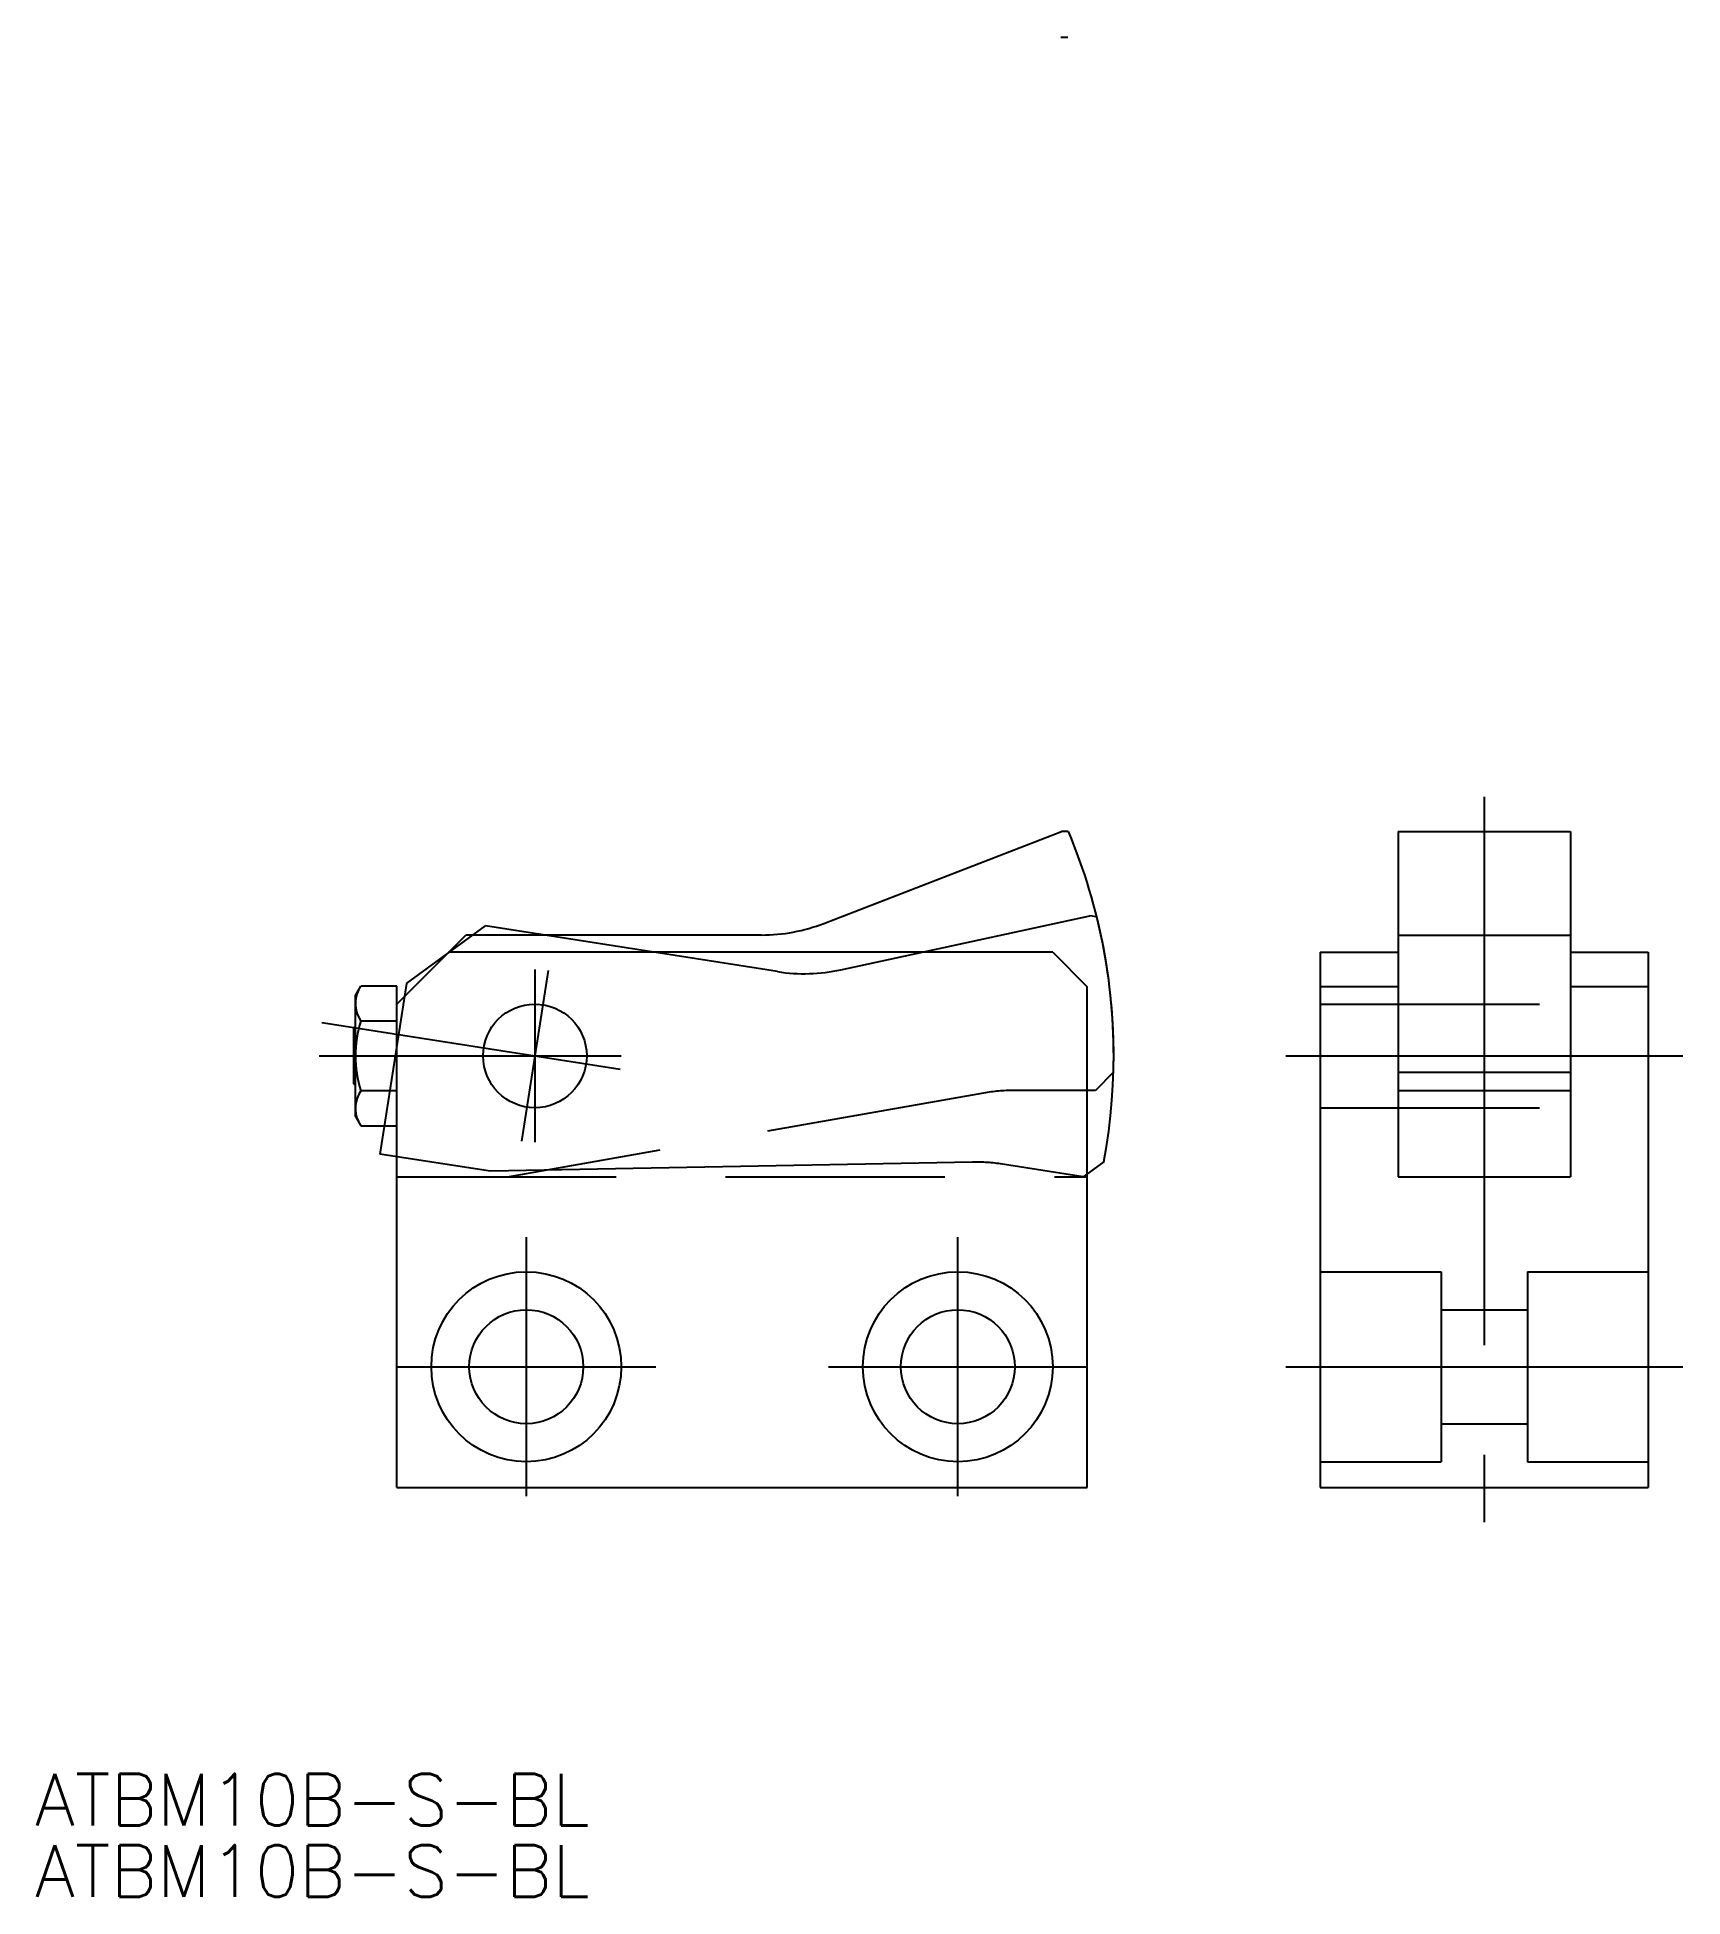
# Model space of a CAD drawing. Extents: x -29 to 66, y -49 to 59.
import ezdxf

# ---------------------------------------------------------------- set-up
doc = ezdxf.new("R2010")
doc.units = 0
for name, pattern in [('CENTER', [50.8, 31.75, -6.35, 6.35, -6.35]), ('DASHED', [19.05, 12.7, -6.35]), ('PHANTOM', [63.5, 31.75, -6.35, 6.35, -6.35, 6.35, -6.35])]:
    doc.linetypes.add(name, pattern=pattern)
doc.layers.get('0').update_dxf_attribs({"linetype": 'CONTINUOUS'})
doc.layers.add('CENTER', color=1, linetype='CENTER')
doc.styles.get("Standard").update_dxf_attribs({"font": 'txt.shx', "height": 3, "bigfont": 'bigfont.shx'})

# ---------------------------------------------------------------- blocks, each defined once
blk = doc.blocks.new('*U4')
at = {"color": 7, "linetype": 'CONTINUOUS'}
blk.add_text('ATBM10B-S-BL', height=3, dxfattribs=at).set_placement((-28.96, -44.57))
blk = doc.blocks.new('*U5')
at = {"color": 7, "linetype": 'CONTINUOUS'}
blk.add_text('ATBM10B-S-BL', height=3, dxfattribs=at).set_placement((-28.96, -48.7))

msp = doc.modelspace()

# ---------------------------------------------------------------- linework, layer by layer
at = {"color": 3, "linetype": 'PHANTOM'}
for p, q in [((30.47, 58.99), (30.87, 58.99)), ((17.73, 4.99), (32.14, 8.12)), ((32.54, 8.06), (32.14, 8.12)), ((-7.44, 4.2), (-2.87, 7.53)), ((14.06, 4.88), (-2.87, 7.53)), ((0.77, 4.94), (-0.77, -4.94)), ((-7.44, 4.2), (-8.99, -5.68)), ((-12.35, 1.93), (4.94, -0.77)), ((-2.57, -6.68), (-8.99, -5.68)), ((25.35, -6.15), (-2.57, -6.68)), ((31.77, -7), (27.09, -6.27)), ((32.96, -6.13), (31.77, -7))]:
    msp.add_line(p, q, dxfattribs=at)
at = {"color": 7, "linetype": 'CONTINUOUS'}
for p, q in [((16.74, 7.67), (30.5, 13)), ((30.9, 13), (30.5, 13)), ((50, 13), (50, -7)), ((50, 13), (60, 13)), ((60, 13), (60, -7)), ((-8, 3), (-4, 7)), ((13.13, 7), (-4, 7)), ((30, 6), (-5, 6)), ((30, 6), (32, 4)), ((45.5, 6), (45.5, -25)), ((45.5, 6), (50, 6)), ((60, 6), (64.5, 6)), ((64.5, 6), (64.5, -25)), ((-10.4, 3.5), (-10.09, 4.04)), ((-10.4, -3.5), (-10.4, 3.5)), ((-8, 4.04), (-10.09, 4.04)), ((-8, -25), (-8, 4.04)), ((32, -25), (32, 4)), ((50, 4), (45.5, 4)), ((64.5, 4), (60, 4)), ((-10.5, 1.62), (-10.4, 1.72)), ((-10.5, -1.62), (-10.5, 1.62)), ((-8, 2.02), (-10.09, 2.02)), ((33.51, -0.95), (32.47, -2)), ((50, -0.95), (60, -0.95)), ((-10.4, -1.72), (-10.5, -1.62)), ((-8, -2.02), (-10.09, -2.02)), ((32.47, -2), (32, -2)), ((50, -2), (60, -2)), ((-10.4, -3.5), (-10.09, -4.04)), ((-10.09, -4.04), (-8, -4.04)), ((50, -7), (60, -7)), ((-8, -25), (32, -25)), ((45.5, -25), (64.5, -25))]:
    msp.add_line(p, q, dxfattribs=at)
at = {"color": 3, "linetype": 'DASHED'}
for p, q in [((50, 7), (60, 7)), ((45.5, 3), (64.5, 3)), ((25.99, -2.15), (-1.5, -7)), ((32, -2), (27.73, -2)), ((45.5, -3), (64.5, -3)), ((-8, -7), (32, -7)), ((45.5, -12.5), (52.5, -12.5)), ((52.5, -12.5), (52.5, -23.5)), ((57.5, -12.5), (57.5, -23.5)), ((57.5, -12.5), (64.5, -12.5)), ((52.5, -14.7), (57.5, -14.7)), ((52.5, -21.3), (57.5, -21.3)), ((45.5, -23.5), (52.5, -23.5)), ((57.5, -23.5), (64.5, -23.5))]:
    msp.add_line(p, q, dxfattribs=at)
at = {"color": 3, "linetype": 'CONTINUOUS'}
for p, q in [((-10.5, 1.62), (-10.4, 1.62)), ((-10.5, -1.62), (-10.4, -1.62))]:
    msp.add_line(p, q, dxfattribs=at)
at = {"color": 7, "linetype": 'CONTINUOUS'}
for centre, radius in [((0, 0), 3), ((-0.5, -18), 5.5), ((24.5, -18), 5.5), ((-0.5, -18), 3.3), ((24.5, -18), 3.3)]:
    msp.add_circle(centre, radius, dxfattribs=at)
for centre, radius, start, end in [((0, 0), 33.53, 358.3696, 22.815), ((13.13, 17), 10, 270, 291.1613), ((-8.61, 3.03), 1.79, 154.3842, 214.3842), ((-3.71, 0), 6.69, 162.412, 197.588), ((-8.61, -3.03), 1.79, 145.6158, 205.6158)]:
    msp.add_arc(centre, radius, start, end, dxfattribs=at)
at = {"color": 3, "linetype": 'PHANTOM'}
for centre, radius, start, end in [((0, 0), 33.53, 349.4675, 13.9129), ((15.6, 14.76), 10, 261.0979, 282.2591), ((25.54, -16.15), 10, 81.0979, 91.0979)]:
    msp.add_arc(centre, radius, start, end, dxfattribs=at)
at = {"color": 3, "linetype": 'DASHED'}
msp.add_arc((27.73, -12), 10, 90, 100, dxfattribs=at)
at = {"layer": 'CENTER', "color": 1, "linetype": 'CENTER'}
for p, q in [((55, 15), (55, -27)), ((0, 5), (0, -5)), ((43.5, 0), (66.5, 0)), ((-12.5, 0), (5, 0)), ((-0.5, -10.5), (-0.5, -25.5)), ((24.5, -25.5), (24.5, -10.5)), ((-8, -18), (7, -18)), ((17, -18), (32, -18)), ((43.5, -18), (66.5, -18))]:
    msp.add_line(p, q, dxfattribs=at)

# ---------------------------------------------------------------- block references
at = {"color": 7, "linetype": 'CONTINUOUS'}
for name in ['*U4', '*U5']:
    msp.add_blockref(name, (0, 0), dxfattribs=at)

doc.saveas('drawing.dxf')
